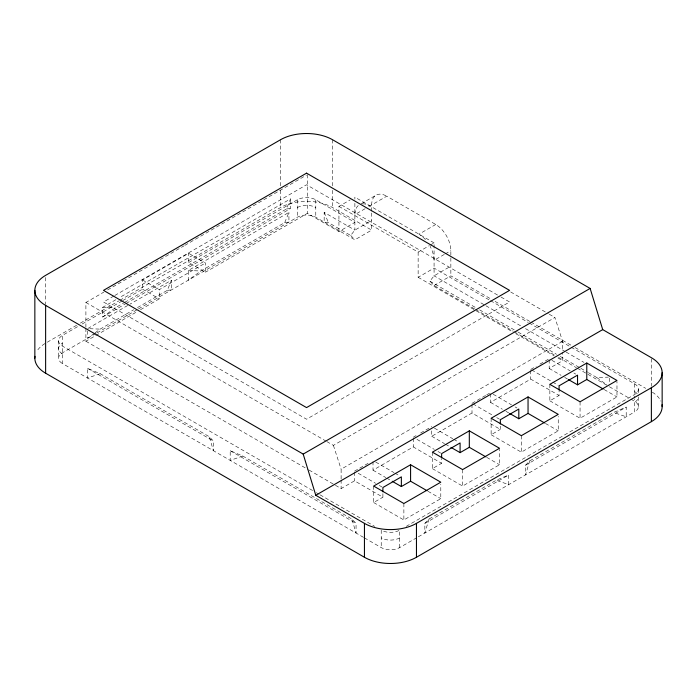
<?xml version="1.0" encoding="UTF-8"?>
<svg xmlns="http://www.w3.org/2000/svg" width="697" height="697" viewBox="0 0 697 697"><rect width="100%" height="100%" fill="white"/><g stroke="black" fill="none" stroke-linecap="round" stroke-linejoin="round"><path stroke-width="0.52" stroke-dasharray="3.48 2.61" d="M429.047 519.004L424.848 533.057L424.848 523.369L429.047 519.004L496.159 480.25L508.749 474.927L508.749 484.615L496.159 480.25M529.72 460.883L525.529 474.927L525.529 465.239L529.72 460.883L613.621 412.441L626.211 407.109L626.211 416.797L613.621 412.441M137.448 307.595L167.28 290.37L171.471 280.203L129.99 304.145M124.667 302.385L286.415 208.995L290.605 198.828L119.588 297.558M284.733 222.561L288.933 212.385L188.251 270.514L188.251 280.203L200.841 271.002L284.733 222.561L288.933 222.073L288.933 212.385M354.878 203.332L354.878 230.115L324.166 212.385L324.166 222.073L328.365 222.561L350.678 235.447L354.878 230.115L371.658 220.426M474.613 308.937L434.074 285.526L429.883 281.17L434.074 275.838L450.854 266.158M115.833 299.727L102.677 307.325L102.677 317.013L115.258 307.813L123.726 302.925M94.287 333.419L87.569 338.333L87.569 328.644L129.05 304.694M95.123 332.809L100.159 329.123L133.719 309.747M85.897 327.242L85.897 302.481L103.801 292.148M107.573 289.969L183.921 245.893M184.862 245.344L220.679 224.669M221.62 224.12L306.445 175.147M113.855 296.025L103.513 302.001L306.549 419.219L509.585 302.001L499.244 296.025M114.796 295.484L306.549 184.775L498.303 295.484M122.733 300.59L142.528 289.159L142.528 279.959L188.669 253.316L205.449 263.004L205.449 272.213L188.669 262.525L188.669 253.316M76.635 325.272L45.627 343.168A36.784 21.232 0 0 0 36.549 351.811M80.39 323.103L118.917 300.86M119.858 300.311L280.543 207.54A36.784 21.232 0 0 1 332.556 207.54L371.658 230.115L371.658 212.158M363.512 537.361L62.399 363.52L62.399 335.423L78.43 326.17M82.202 323.992L121.792 301.139M188.669 262.525L297.323 199.795A13.051 7.536 0 0 1 315.776 199.795L354.878 222.369L338.934 231.57L307.386 213.352L205.449 272.213M102.677 317.013L125.225 303.997M126.166 303.448L290.605 208.508L290.605 198.828M142.528 279.959L159.308 289.647L205.449 263.004M96.055 333.427L62.399 352.856A13.051 7.536 0 0 0 62.399 363.52M96.996 332.887L137.536 309.485M138.476 308.937L297.323 217.229A13.051 7.536 0 0 1 315.776 217.229L354.878 239.803L371.658 230.115M85.897 328.313L85.897 341.234L136.717 311.89M140.48 309.721L159.308 298.847L159.308 289.647M338.934 231.57L338.934 206.382L350.19 199.882M361.168 203.759L376.084 195.151M365.132 208.691L354.878 214.615A21.354 12.328 60 0 1 358.624 205.275M368.861 206.539L386.757 196.205L435.756 224.495A21.354 12.328 60 0 1 450.854 250.65L450.854 256.853M435.756 224.495L418.975 234.183A21.354 12.328 60 0 1 426.529 240.883M338.934 206.382L418.139 252.105L429.387 245.614M430.328 245.065L434.074 242.905L434.074 275.838L484.981 305.234M444.329 254.422L434.074 260.338A21.354 12.328 60 0 0 430.11 246.268M445.261 253.882L450.854 250.65M418.139 252.105L418.139 277.293L434.074 268.092L489.616 300.163M434.074 285.526L450.854 275.846L490.4 298.673M326.815 441.576L333.401 445.374L554.89 317.501L562.61 341.33L562.61 351.018M341.121 478.9L341.121 469.212L562.61 341.33M354.538 471.146L368.382 463.156M413.269 437.237L416.039 435.642M420.657 432.976L431.731 426.581M472 403.336L485.844 395.338M486.767 394.807L489.538 393.213M530.731 369.427L536.263 366.23M539.957 364.095L548.26 359.303M335.466 485.321L341.121 488.588L354.538 480.834L382.897 497.205L382.897 492.901M373 461.571L373 470.179L413.269 446.925L441.628 463.305L441.628 458.992M431.731 430.885L431.731 436.27L472 413.025L500.359 429.396L500.359 426.163M490.461 393.753L490.461 402.361L530.731 379.116L559.09 395.487L559.09 391.183M549.184 359.844L549.184 368.46L562.61 360.706L562.61 352.098M373.67 486.07L373.67 502.537L382.897 497.205M432.401 452.161L432.401 468.628L441.628 463.305M491.132 418.252L491.132 434.719L500.359 429.396M549.855 384.343L549.855 400.819L559.09 395.487M373.67 502.537L403.877 519.971L440.792 498.66L440.792 484.249M432.401 468.628L462.599 486.07L499.522 464.751L499.522 449.312M491.132 434.719L521.33 452.161L558.245 430.851L558.245 416.431M549.855 400.819L580.061 418.252L616.976 396.942L616.976 381.503M406.255 526.348L634.601 394.519A13.051 7.536 0 0 0 634.601 383.864L571.523 347.446M424.848 523.369L508.749 474.927M525.529 465.239L626.211 407.109M364.444 537.892L381.224 547.581A13.051 7.536 0 0 0 399.677 547.581L417.39 537.361M418.322 536.821L634.601 411.953L634.601 399.146M100.159 373.688L87.569 378.044L87.569 368.365L100.159 373.688L209.231 436.662L213.421 441.018L213.421 450.706L209.231 436.662M242.783 456.038L230.202 460.395L230.202 450.706L242.783 456.038L351.854 519.004L356.054 523.369L356.054 533.057L351.854 519.004M286.415 208.995L290.605 208.508M167.28 290.37L171.471 289.891L171.471 280.203M588.399 372.686L596.841 377.565L608.376 377.121M188.251 270.514L200.841 271.002M102.677 307.325L115.258 307.813M89.669 328.723L100.159 329.123M434.074 242.905L354.878 197.173L354.878 199.229M510.666 291.965L548.304 313.694M549.245 314.242L554.89 317.501M495.105 301.392L529.938 321.5M530.879 322.04L571.357 345.416M575.121 347.585L645.727 388.351M490.566 300.703L528.221 322.441M529.162 322.99L570.582 346.906M485.931 305.774L521.748 326.457M525.521 328.635L565.119 351.497M566.06 352.046L583.973 362.388M429.883 281.17L475.842 307.708M479.597 309.869L517.113 331.537M518.054 332.077L556.511 354.276M560.257 356.446L579.956 367.816M580.897 368.356L587.466 372.146M475.554 309.477L513.271 331.249M514.212 331.798L554.751 355.2M558.515 357.378L576.428 367.72M577.377 368.26L606.599 385.136M609.431 386.765L629.94 398.606M630.872 399.146L634.601 401.298A13.051 7.536 0 0 1 634.601 411.953M418.139 277.293L475.363 310.331M476.304 310.879L511.955 331.458M515.702 333.628L554.167 355.836M557.922 357.997L562.61 360.706M604.168 389.545L616.976 396.942M551.928 360.358L570.224 370.917M573.884 373.026L575.713 374.089M549.184 368.46L561.076 375.326M564.736 377.434L567.48 379.02M531.645 369.95L551.771 381.573M552.686 382.104L558.175 385.267M545.437 423.445L558.245 430.851M493.206 394.258L511.493 404.826M515.153 406.935L516.982 407.989M490.461 402.361L502.354 409.226M506.005 411.343L508.749 412.929M472.914 403.859L493.04 415.482M496.7 417.59L499.444 419.176M486.706 457.354L499.522 464.751M434.475 428.167L452.771 438.727M453.686 439.258L458.26 441.898M431.731 436.27L444.538 443.667M445.453 444.189L450.027 446.838M416.928 439.354L434.309 449.391M437.969 451.499L440.713 453.085M142.528 289.159L159.308 298.847M427.975 491.263L440.792 498.66M375.744 462.076L394.04 472.636M394.955 473.167L399.529 475.807M85.897 302.481L325.874 441.027M373 470.179L385.807 477.576M386.722 478.098L391.296 480.738M358.197 473.263L375.578 483.291M379.238 485.408L381.982 486.994M85.897 341.234L308.152 469.551M309.093 470.1L334.525 484.781M312.57 490.505L62.399 346.078A13.051 7.536 0 0 1 62.399 335.423M316.325 492.683L319.148 494.312M320.089 494.853L374.637 526.348M87.569 368.365L213.421 441.018M230.202 450.706L356.054 523.369M596.841 377.565L606.913 384.927M350.678 235.447L354.878 239.803M324.166 212.385L328.365 222.561M333.401 445.374L341.121 469.212M651.373 358.763L651.373 386.312M638.417 389.187L638.417 395.974M638.417 406.63L638.417 396.942A13.051 7.536 0 0 1 634.601 402.265M634.601 383.864L634.601 398.065M609.431 378.157L609.431 383.542M580.061 401.786L580.061 418.252M530.731 370.499L530.731 379.116M521.33 435.686L521.33 452.161M472 404.408L472 413.025M462.599 469.595L462.599 486.07M450.854 257.89L450.854 275.846M413.269 438.317L413.269 446.925M403.877 503.504L403.877 519.971M399.677 547.581L399.677 530.147A13.051 7.536 0 0 1 382.061 530.591M381.224 530.147L381.224 547.581M371.658 211.13L371.658 204.927A21.354 12.328 60 0 1 386.757 196.205M354.538 472.226L354.538 480.834M341.121 479.972L341.121 488.588M332.556 139.731L332.556 186.012M332.556 190.325L332.556 207.54M315.776 199.795L315.776 217.229M307.386 174.607L307.386 213.352M297.323 199.795L297.323 217.229M280.543 139.731L280.543 186.012M280.543 190.325L280.543 207.54M58.583 340.746L58.583 358.188M45.627 277.511L45.627 304.423M362.431 203.873A21.354 12.328 60 0 1 369.976 205.894M652.322 392.176A36.784 21.232 0 0 1 660.895 401.132M297.323 207.54A13.051 7.536 0 0 1 315.776 207.54M62.399 353.832A13.051 7.536 0 0 1 62.399 343.168M399.677 537.892A13.051 7.536 0 0 1 381.224 537.892M634.601 391.609A13.051 7.536 0 0 1 637.633 394.363"/><path stroke-width="1.05" d="M590.132 288.436L332.556 139.731A36.784 21.232 0 0 0 280.543 139.731L45.627 275.359A36.784 21.232 0 0 0 45.627 305.391L303.195 454.096L590.132 288.436L602.713 329.611L651.373 357.7A36.784 21.232 0 0 1 651.373 387.732L651.373 421.641L416.457 557.269A36.784 21.232 0 0 1 364.444 557.269L45.627 373.209A36.784 21.232 0 0 1 34.989 356.341M303.195 454.096L315.776 495.271L602.713 329.611M410.585 464.751L373.67 486.07L403.877 503.504L440.792 482.193L410.585 464.751L410.585 481.226L427.061 490.732M469.316 430.842L432.401 452.161L462.599 469.595L499.522 448.284L469.316 430.842L469.316 447.317L485.792 456.831M528.047 396.942L491.132 418.252L521.33 435.686L558.245 414.375L528.047 396.942L528.047 413.408L544.523 422.922M586.778 363.032L549.855 384.343L580.061 401.786L616.976 380.466L586.778 363.032L586.778 379.499L603.245 389.013M392.211 481.27L401.359 486.55L410.585 481.226M450.942 447.361L460.09 452.641L469.316 447.317M509.664 413.452L518.812 418.74L528.047 413.408M568.395 379.551L577.543 384.831L586.778 379.499M315.776 495.271L364.444 523.369A36.784 21.232 0 0 0 416.457 523.369L651.373 387.732M662.15 372.721L662.15 406.63M577.543 384.831L577.543 375.143L559.09 385.798L559.09 390.102M518.812 418.74L518.812 409.052L500.359 419.707L500.359 424.011M460.09 452.641L460.09 442.952L441.628 453.616L441.628 457.92M416.457 523.369L416.457 557.269M401.359 486.55L401.359 476.861L382.897 487.517L382.897 491.829M364.444 523.369L364.444 557.269M45.627 305.391L45.627 373.209M34.85 290.37L34.85 358.188M662.011 404.783A36.784 21.232 0 0 1 651.373 421.641M306.549 173.152L103.513 290.37L306.549 407.597L509.585 290.37L306.549 173.152"/></g></svg>
